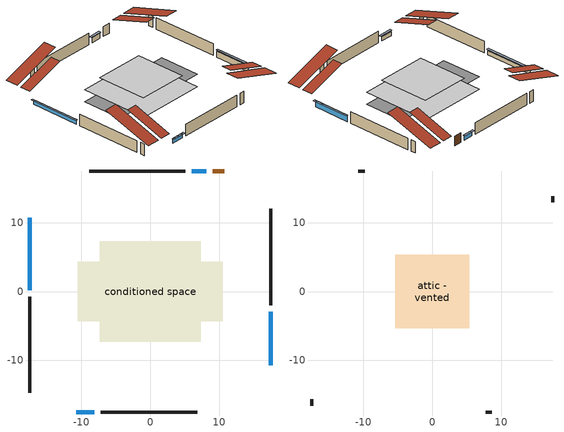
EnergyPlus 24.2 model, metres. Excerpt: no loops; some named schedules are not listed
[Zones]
conditioned space
 floor adiabatic (AdiabaticFloorConstruction): -7.31,-7.31 -7.31,7.31 7.31,7.31 7.31,-7.31 z0
 floor foundation (Slab1 construction): -10.54,-4.35 -10.54,4.35 10.54,4.35 10.54,-4.35 z0
 wall outside (AdiabaticWallConstruction 1): 10.7,17.47 9.07,17.47 z0:2.03
 wall outside (AdiabaticWallConstruction): 17.47,-10.7 17.47,-2.91 z0:1.27; -17.47,10.7 -17.47,0.2 / -10.7,-17.47 -8.1,-17.47 z0:0.85; 8.14,17.47 6.02,17.47 z0:1.04
 wall outside (Wall1 construction): 5.09,17.47 -8.87,17.47 / -7.17,-17.47 6.79,-17.47 / -17.47,-0.73 -17.47,-14.7 / 17.47,-1.98 17.47,11.98 z0:2.44
 window (WindowConstruction): 17.47,-10.7 17.47,-2.91 z0:1.27
 window (WindowConstruction 3): -17.47,10.7 -17.47,0.2 z0:0.85
 window (WindowConstruction 1): 8.14,17.47 6.02,17.47 z0:1.04
 window (WindowConstruction 2): -10.7,-17.47 -8.1,-17.47 z0:0.85
 door (Door): 10.7,17.47 9.07,17.47 z0:2.03
 ceiling adiabatic (AdiabaticFloorConstruction): 7.31,-7.31 7.31,7.31 -7.31,7.31 -7.31,-7.31 z0
 roof outside (Roof2 construction): 11.63,17.47,2.44 11.63,9.22,5.19 13.8,9.22,5.19 13.8,17.47,2.44; -11.63,-17.47,2.44 -11.63,-9.22,5.19 -13.8,-9.22,5.19 -13.8,-17.47,2.44; -17.47,11.63,2.44 -9.22,11.63,5.19 -9.22,13.8,5.19 -17.47,13.8,2.44; 17.47,-11.63,2.44 9.22,-11.63,5.19 9.22,-13.8,5.19 17.47,-13.8,2.44
attic - vented
 floor to conditioned space (Floor1 construction Reversed): -5.33,-5.33 -5.33,5.33 5.33,5.33 5.33,-5.33 z2.44
 wall outside (Wall3 construction): -9.8,17.47 -10.72,17.47 / 7.72,-17.47 8.64,-17.47 / -17.47,-15.63 -17.47,-16.54 / 17.47,12.91 17.47,13.83 z0:2.44
 roof outside (Roof1 construction): 14.73,17.47,2.44 14.73,7.08,5.9 17.47,7.08,5.9 17.47,17.47,2.44; -14.73,-17.47,2.44 -14.73,-7.08,5.9 -17.47,-7.08,5.9 -17.47,-17.47,2.44; -17.47,14.73,2.44 -7.08,14.73,5.9 -7.08,17.47,5.9 -17.47,17.47,2.44; 17.47,-14.73,2.44 7.08,-14.73,5.9 7.08,-17.47,5.9 17.47,-17.47,2.44
shading: 17.47,-2.71 17.47,-10.9 17.88,-10.9 17.88,-2.71 z1.47; -17.47,0 -17.47,10.9 -17.88,10.9 -17.88,0 z1.05; 5.82,17.47 8.34,17.47 8.34,17.88 5.82,17.88 z1.24; -7.9,-17.47 -10.9,-17.47 -10.9,-17.88 -7.9,-17.88 z1.05
[Building]
Building 1: Terrain=Suburbs
[Site:Location]
Winnipeg Intl AP_MB: Latitude {deg}=49.91; Longitude {deg}=-97.24; Time Zone {hr}=-6; Elevation {m}=239; Keep Site Location Information=Yes
[Site:GroundTemperature:Shallow]
-2.46526, -5.11642, -5.32873, -4.07063, 0.979979, 6.00706, 10.3653, 13.1261, 13.3606, 11.1152, 6.8681, 1.99523
[Site:WaterMainsTemperature]
Calculation Method=Schedule; Temperature Schedule=mains temperature schedule
[Material] Roughness=Rough; Thermal Absorptance=0.9
Name | Thickness {m} | Conductivity {W/m-K} | Density {kg/m3} | Specific Heat {J/kg-K} | Solar Absorptance | Visible Absorptance
asphalt or fiberglass shingles | 0.00635 | 0.162714 | 1121.4 | 1465.45 | 0.84 | 0.84
ceiling loosefill ins | 0.423333 | 0.0480833 | 16.02 | 1046.75 | 0.7 | 0.7
ceiling stud and cavity | 0.1397 | 0.0631164 | 65.682 | 1177.47 | 0.7 | 0.7
concrete 4.0 in. | 0.1016 | 1.803125 | 2242.8 | 837.4 | 0.7 | 0.7
door material | 0.04445 | 0.0451087 | 512.64 | 1214.23 | 0.7 | 0.7
exterior vertical ins | 0.0308937 | 0.029427 | 32.04 | 1214.23 | 0.7 | 0.7
floor covering | 0.0127 | 0.0433444 | 54.468 | 1339.84 | 0.6 | 0.6
floor rigid ins; wall rigid ins 1 | 0.512978 | 0.029427 | 32.04 | 1214.23 | 0.7 | 0.7
floor stud and cavity | 0.1397 | 1.75129 | 37.0049 | 1207.88 | 0.7 | 0.7
furniture material conditioned space 1 | 0.1524 | 0.115458 | 640.8 | 1214.23 | 0.6 | 0.6
gypsum board | 0.0127 | 0.160291 | 801 | 837.4 | 0.6 | 0.6
interior vertical ins | 0.025908 | 0.029427 | 32.04 | 1214.23 | 0.7 | 0.7
osb sheathing 0.5 in. | 0.0127 | 0.115458 | 512.64 | 1214.23 | 0.7 | 0.7
osb sheathing 0.75 in. | 0.01905 | 0.115458 | 512.64 | 1214.23 | 0.7 | 0.7
roof rigid ins | 0.103632 | 0.029427 | 32.04 | 1214.23 | 0.7 | 0.7
roof stud and cavity | 0.2032 | 0.092336 | 78.34581 | 1123.46 | 0.7 | 0.7
slab rigid ins | 0.0309699 | 0.029427 | 32.04 | 1214.23 | 0.7 | 0.7
wall rigid ins | 0.051816 | 0.029427 | 32.04 | 1214.23 | 0.7 | 0.7
wall stud and cavity | 0.1397 | 0.206077 | 139.0536 | 1170.24 | 0.7 | 0.7
wall stud and cavity 1 | 0.0889 | 6.1454 | 50.32683 | 1063.81 | 0.6 | 0.6
wall stud and cavity 2 | 0.0889 | 0.380278 | 52.3479 | 1209.89 | 0.7 | 0.7
wall stud and cavity 3 | 0.0889 | 0.391764 | 83.0341 | 1211.67 | 0.7 | 0.7
wood siding | 0.0254 | 0.102417 | 544.68 | 1172.36 | 0.4 | 0.4
wood siding 1 | 0.00254 | 0.102417 | 544.68 | 1172.36 | 0.4 | 0.4
wood siding 2; wood siding 3 | 0.0254 | 0.102417 | 544.68 | 1172.36 | 0.7 | 0.7
[WindowMaterial:SimpleGlazingSystem]
Name | U-Factor {W/m2-K} | Solar Heat Gain Coefficient
WindowMaterial | 2.20931 | 0.6
WindowMaterial 1 | 2.257005 | 0.58
WindowMaterial 2 | 2.31265 | 0.56
WindowMaterial 3 | 2.30924 | 0.56
[Construction]
AdiabaticFloorConstruction: floor stud and cavity, floor rigid ins, osb sheathing 0.75 in., floor covering
AdiabaticWallConstruction: wood siding 2, wall rigid ins 1, wall stud and cavity 2, gypsum board
AdiabaticWallConstruction 1: wood siding 3, wall rigid ins 1, wall stud and cavity 2, gypsum board
Door: door material
Floor1 construction Reversed: gypsum board, ceiling stud and cavity, ceiling loosefill ins
furniture construction conditioned space 1: furniture material conditioned space 1
PartitionWallConstruction: gypsum board, wall stud and cavity 3, gypsum board
Roof1 construction: asphalt or fiberglass shingles
Roof2 construction: asphalt or fiberglass shingles, roof rigid ins, osb sheathing 0.75 in., roof stud and cavity, gypsum board
Slab1 construction: slab rigid ins, concrete 4.0 in.
Wall1 construction: wood siding, wall rigid ins, osb sheathing 0.5 in., wall stud and cavity, gypsum board
Wall3 construction: wood siding 1, wall stud and cavity 1
WindowConstruction: WindowMaterial
WindowConstruction 1: WindowMaterial 1
WindowConstruction 2: WindowMaterial 2
WindowConstruction 3: WindowMaterial 3
[Zone] Multiplier=1; Part of Total Floor Area=Yes
Name | Volume {m3}
attic - vented | 63.9068
conditioned space | 533.9
[Space]
Name | Zone | Volume {m3}
attic - vented 1 | attic - vented | 63.9068
conditioned space 1 | conditioned space | 533.9
[ZoneInfiltration:EffectiveLeakageArea]
infil attic - vented 1: Zone or Space=attic - vented 1; Schedule=Always On Discrete; Effective Air Leakage Area {cm2}=3790.33; Stack Coefficient=0.00041031; Wind Coefficient=1.3686e-05
[ZoneMixing]
whole house fan mix: Zone or Space=attic - vented; Schedule=Always On Continuous; Design Flow Rate Calculation Method=Flow/Zone; Design Flow Rate {m3/s}=0; Source Zone or Space=conditioned space
[SurfaceProperty:ExposedFoundationPerimeter]
Slab1: Exposed Perimeter Calculation Method=TotalExposedPerimeter; Total Exposed Perimeter {m}=59.537
[InternalMass] Zone or ZoneList=conditioned space; Space or SpaceList=conditioned space 1
Name | Construction | Surface Area {m2}
furniture mass conditioned space 1 | furniture construction conditioned space 1 | 158.7
partition wall mass | PartitionWallConstruction | 396.75
[Lights]
interior lighting: Zone or ZoneList or Space or SpaceList=conditioned space 1; Schedule=interior lighting schedule; Design Level Calculation Method=LightingLevel; Lighting Level {W}=343.2; Return Air Fraction=0; Fraction Radiant=0.6; Fraction Visible=0.2; Fraction Replaceable=1
[People]
occupants: Zone or ZoneList or Space or SpaceList=conditioned space 1; Number of People Schedule=occupants schedule; Number of People Calculation Method=People; Number of People=3; Fraction Radiant=0.314171; Sensible Heat Fraction=0.56303; Activity Level Schedule=occupants activity schedule; Carbon Dioxide Generation Rate {m3/s-W}=0; Enable ASHRAE 55 Comfort Warnings=No; Mean Radiant Temperature Calculation Type=EnclosureAveraged
[ElectricEquipment] Zone or ZoneList or Space or SpaceList=conditioned space 1; Design Level Calculation Method=EquipmentLevel
Name | Schedule | Design Level {W} | Fraction Latent | Fraction Radiant | Fraction Lost
clothes dryer | clothes dryer schedule | 140.772 | 0.015 | 0.081 | 0.85
clothes washer | clothes washer schedule | 32.1985 | 0.03 | 0.162 | 0.7
cooking range | cooking range schedule | 215.147 | 0.08 | 0.432 | 0.2
dishwasher | dishwasher schedule | 66.8632 | 0.3 | 0.18 | 0.4
fridge | fridge schedule | 72.9452 | 0 | 0.6 | 0
mech vent house fan | mech vent house fan schedule | 125 | 0 | 0 | 0.5
mech vent house fan cfis | mech vent house fan cfis schedule | 0 | 0 | 0 | 0
misc plug loads | misc plug loads schedule | 494.7 | 0.045 | 0.513 | 0.1
whole house fan | Always On Discrete | 0 | 0 | 0 | 1
[OtherEquipment] Zone or ZoneList or Space or SpaceList=conditioned space 1; Design Level Calculation Method=EquipmentLevel
Name | Fuel Type | Schedule | Design Level {W} | Fraction Latent | Fraction Radiant | Fraction Lost
clothes dryer 1 | Electricity | clothes dryer schedule | 0 | 0.015 | 0.081 | 0.85
cooking range 1 | Electricity | cooking range schedule | 0 | 0.08 | 0.432 | 0.2
general water use latent | None | general water use schedule | 62.594 | 1 | 0 | 0
general water use sensible | None | general water use schedule | -61.6891 | 0 | 0.6 | 0
mech vent house fan latent load | None | Always On Discrete | 0 | 1 | 0 | 0
mech vent house fan sensible load | None | Always On Discrete | 0 | 0 | 0 | 0
water heater energy adjustment1 | Electricity | Always On Discrete | 0.01 | 0 | 0 | 1
[ZoneInfiltration:DesignFlowRate] Zone or ZoneList or Space or SpaceList=conditioned space 1; Schedule=Always On Discrete; Design Flow Rate Calculation Method=Flow/Zone; Design Flow Rate {m3/s}=0
infil flow; natural vent flow; whole house fan flow
[ZoneControl:Thermostat]
conditioned space Thermostat: Zone or ZoneList=conditioned space; Control Type Schedule=conditioned space Thermostat Schedule; Control 1=conditioned space temperature setpoint; Temperature Difference Between Cutout And Setpoint {deltaC}=0
[ZoneHVAC:Baseboard:Convective:Electric]
electric baseboard: Availability Schedule=Always On Discrete; Heating Design Capacity {W}=9832.83; Efficiency=1
[Zone equipment]
conditioned space: electric baseboard
[Foundation:Kiva]
Foundation Kiva 1: Initial Indoor Air Temperature {C}=21; Interior Vertical Insulation Material=interior vertical ins; Interior Vertical Insulation Depth {m}=0.1016; Exterior Vertical Insulation Material=exterior vertical ins; Exterior Vertical Insulation Depth {m}=0.599999; Wall Height Above Grade {m}=0.1016; Wall Depth Below Slab {m}=0.2032
[Foundation:Kiva:Settings]
Soil Conductivity {W/m-K}=0.849921; Soil Density {kg/m3}=1842.3; Soil Specific Heat {J/kg-K}=418.7; Ground Solar Absorptivity=0.9; Ground Thermal Absorptivity=0.9; Ground Surface Roughness {m}=0.03; Far-Field Width {m}=40; Deep-Ground Boundary Condition=ZeroFlux; Deep-Ground Depth {m}=40; Minimum Cell Dimension {m}=0.2; Maximum Cell Growth Coefficient=3; Simulation Timestep=Timestep
[Exterior:Lights]
exterior lighting: Schedule=exterior lighting schedule; Design Level {W}=75.6
[EnergyManagementSystem:GlobalVariable]
infil_program_Qfan
infil_program_Qinf
natural_vent_program_Qnv
natural_vent_program_Qwhf
[EnergyManagementSystem:Sensor]
Name | Output:Variable or Output:Meter Index Key | Output:Variable or Output:Meter
airflow_gain | infil flow | Infiltration Sensible Heat Gain Energy
airflow_gain_1 | natural vent flow | Infiltration Sensible Heat Gain Energy
airflow_gain_2 | whole house fan flow | Infiltration Sensible Heat Gain Energy
airflow_loss | infil flow | Infiltration Sensible Heat Loss Energy
airflow_loss_1 | natural vent flow | Infiltration Sensible Heat Loss Energy
airflow_loss_2 | whole house fan flow | Infiltration Sensible Heat Loss Energy
clg_load_cond |  | Cooling:EnergyTransfer:Zone:CONDITIONED SPACE
clg_sp_s; clg_sp_s_1 | cooling setpoint | Schedule Value
clothes_dryer_exhaust_0_sch_s | clothes dryer exhaust 0 schedule | Schedule Value
conditioned_space_clg_unmet_s | conditioned space | Zone Cooling Setpoint Not Met Time
conditioned_space_htg_unmet_s | conditioned space | Zone Heating Setpoint Not Met Time
cool_season | cooling season schedule | Schedule Value
fridge_tin_s; tin_s; tin_s_1 | conditioned space | Zone Mean Air Temperature
htg_load_cond |  | Heating:EnergyTransfer:Zone:CONDITIONED SPACE
htg_sp_s; htg_sp_s_1 | heating setpoint | Schedule Value
ig_ee_conv | clothes dryer | Electric Equipment Convective Heating Energy
ig_ee_conv_2 | cooking range | Electric Equipment Convective Heating Energy
ig_ee_conv_4 | fridge | Electric Equipment Convective Heating Energy
ig_ee_conv_5 | misc plug loads | Electric Equipment Convective Heating Energy
ig_ee_conv_6 | whole house fan | Electric Equipment Convective Heating Energy
ig_ee_rad | clothes dryer | Electric Equipment Radiant Heating Energy
ig_ee_rad_2 | cooking range | Electric Equipment Radiant Heating Energy
ig_ee_rad_4 | fridge | Electric Equipment Radiant Heating Energy
ig_ee_rad_5 | misc plug loads | Electric Equipment Radiant Heating Energy
ig_ee_rad_6 | whole house fan | Electric Equipment Radiant Heating Energy
ig_lgt_conv | interior lighting | Lights Convective Heating Energy
ig_lgt_rad | interior lighting | Lights Radiant Heating Energy
ig_lgt_vis | interior lighting | Lights Visible Radiation Heating Energy
ig_oe_conv | clothes dryer 1 | Other Equipment Convective Heating Energy
ig_oe_conv_1 | cooking range 1 | Other Equipment Convective Heating Energy
ig_oe_conv_2 | general water use latent | Other Equipment Convective Heating Energy
ig_oe_conv_3 | general water use sensible | Other Equipment Convective Heating Energy
ig_oe_conv_4 | water heater energy adjustment1 | Other Equipment Convective Heating Energy
ig_oe_rad | clothes dryer 1 | Other Equipment Radiant Heating Energy
ig_oe_rad_1 | cooking range 1 | Other Equipment Radiant Heating Energy
ig_oe_rad_2 | general water use latent | Other Equipment Radiant Heating Energy
ig_oe_rad_3 | general water use sensible | Other Equipment Radiant Heating Energy
ig_oe_rad_4 | water heater energy adjustment1 | Other Equipment Radiant Heating Energy
ig_ppl_conv | occupants | People Convective Heating Energy
ig_ppl_rad | occupants | People Radiant Heating Energy
im_conv | furniture mass conditioned space 1 | Surface Inside Face Convection Heat Gain Energy
im_conv_1 | partition wall mass | Surface Inside Face Convection Heat Gain Energy
im_ig | furniture mass conditioned space 1 | Surface Inside Face Internal Gains Radiation Heat Gain Energy
im_ig_1 | partition wall mass | Surface Inside Face Internal Gains Radiation Heat Gain Energy
im_lgt | furniture mass conditioned space 1 | Surface Inside Face Lights Radiation Heat Gain Energy
im_lgt_1 | partition wall mass | Surface Inside Face Lights Radiation Heat Gain Energy
im_sol | furniture mass conditioned space 1 | Surface Inside Face Solar Radiation Heat Gain Energy
im_sol_1 | partition wall mass | Surface Inside Face Solar Radiation Heat Gain Energy
im_surf | furniture mass conditioned space 1 | Surface Inside Face Net Surface Thermal Radiation Heat Gain Energy
im_surf_1 | partition wall mass | Surface Inside Face Net Surface Thermal Radiation Heat Gain Energy
mv_conv | mech vent house fan | Electric Equipment Convective Heating Energy
mv_conv_1 | mech vent house fan cfis | Electric Equipment Convective Heating Energy
mv_conv_2 | mech vent house fan latent load | Other Equipment Convective Heating Energy
mv_conv_3 | mech vent house fan sensible load | Other Equipment Convective Heating Energy
mv_rad | mech vent house fan | Electric Equipment Radiant Heating Energy
mv_rad_1 | mech vent house fan cfis | Electric Equipment Radiant Heating Energy
mv_rad_2 | mech vent house fan latent load | Other Equipment Radiant Heating Energy
mv_rad_3 | mech vent house fan sensible load | Other Equipment Radiant Heating Energy
natural_vent_s | natural vent schedule | Schedule Value
out_pb_s |  | Site Outdoor Air Barometric Pressure
out_wt_s |  | Site Outdoor Air Humidity Ratio
site_vw_s |  | Site Wind Speed
ss_back_out | Window1 | Surface Window Shortwave from Zone Back Out Window Heat Transfer Rate
ss_back_out_1 | Window12 | Surface Window Shortwave from Zone Back Out Window Heat Transfer Rate
ss_back_out_2 | Window7 | Surface Window Shortwave from Zone Back Out Window Heat Transfer Rate
ss_back_out_3 | Window9 | Surface Window Shortwave from Zone Back Out Window Heat Transfer Rate
ss_conv | Door1 | Surface Inside Face Convection Heat Gain Energy
ss_conv_1 | Window1 | Surface Inside Face Convection Heat Gain Energy
ss_conv_2 | Window12 | Surface Inside Face Convection Heat Gain Energy
ss_conv_3 | Window7 | Surface Inside Face Convection Heat Gain Energy
ss_conv_4 | Window9 | Surface Inside Face Convection Heat Gain Energy
ss_ig | Door1 | Surface Inside Face Internal Gains Radiation Heat Gain Energy
ss_ig_1 | Window1 | Surface Inside Face Internal Gains Radiation Heat Gain Energy
ss_ig_2 | Window12 | Surface Inside Face Internal Gains Radiation Heat Gain Energy
ss_ig_3 | Window7 | Surface Inside Face Internal Gains Radiation Heat Gain Energy
ss_ig_4 | Window9 | Surface Inside Face Internal Gains Radiation Heat Gain Energy
ss_lgt | Door1 | Surface Inside Face Lights Radiation Heat Gain Energy
ss_sol | Door1 | Surface Inside Face Solar Radiation Heat Gain Energy
ss_surf | Door1 | Surface Inside Face Net Surface Thermal Radiation Heat Gain Energy
ss_surf_1 | Window1 | Surface Inside Face Net Surface Thermal Radiation Heat Gain Energy
ss_surf_2 | Window12 | Surface Inside Face Net Surface Thermal Radiation Heat Gain Energy
ss_surf_3 | Window7 | Surface Inside Face Net Surface Thermal Radiation Heat Gain Energy
ss_surf_4 | Window9 | Surface Inside Face Net Surface Thermal Radiation Heat Gain Energy
ss_trans_in | Window1 | Surface Window Transmitted Solar Radiation Rate
ss_trans_in_1 | Window12 | Surface Window Transmitted Solar Radiation Rate
ss_trans_in_2 | Window7 | Surface Window Transmitted Solar Radiation Rate
ss_trans_in_3 | Window9 | Surface Window Transmitted Solar Radiation Rate
ss_trans_out | Window1 | Surface Inside Face Initial Transmitted Diffuse Transmitted Out Window Solar Radiation Rate
ss_trans_out_1 | Window12 | Surface Inside Face Initial Transmitted Diffuse Transmitted Out Window Solar Radiation Rate
ss_trans_out_2 | Window7 | Surface Inside Face Initial Transmitted Diffuse Transmitted Out Window Solar Radiation Rate
ss_trans_out_3 | Window9 | Surface Inside Face Initial Transmitted Diffuse Transmitted Out Window Solar Radiation Rate
s_conv | Floor1 | Surface Inside Face Convection Heat Gain Energy
s_conv_1 | inferred conditioned ceiling | Surface Inside Face Convection Heat Gain Energy
s_conv_10 | Wall1:270 | Surface Inside Face Convection Heat Gain Energy
s_conv_11 | Wall1:90 | Surface Inside Face Convection Heat Gain Energy
s_conv_2 | inferred conditioned floor | Surface Inside Face Convection Heat Gain Energy
s_conv_3 | Roof2:0 | Surface Inside Face Convection Heat Gain Energy
s_conv_4 | Roof2:180 | Surface Inside Face Convection Heat Gain Energy
s_conv_5 | Roof2:270 | Surface Inside Face Convection Heat Gain Energy
s_conv_6 | Roof2:90 | Surface Inside Face Convection Heat Gain Energy
s_conv_7 | Slab1 | Surface Inside Face Convection Heat Gain Energy
s_conv_8 | Wall1:0 | Surface Inside Face Convection Heat Gain Energy
s_conv_9 | Wall1:180 | Surface Inside Face Convection Heat Gain Energy
s_ig | Floor1 | Surface Inside Face Internal Gains Radiation Heat Gain Energy
s_ig_1 | inferred conditioned ceiling | Surface Inside Face Internal Gains Radiation Heat Gain Energy
s_ig_10 | Wall1:270 | Surface Inside Face Internal Gains Radiation Heat Gain Energy
s_ig_11 | Wall1:90 | Surface Inside Face Internal Gains Radiation Heat Gain Energy
s_ig_2 | inferred conditioned floor | Surface Inside Face Internal Gains Radiation Heat Gain Energy
s_ig_3 | Roof2:0 | Surface Inside Face Internal Gains Radiation Heat Gain Energy
s_ig_4 | Roof2:180 | Surface Inside Face Internal Gains Radiation Heat Gain Energy
s_ig_5 | Roof2:270 | Surface Inside Face Internal Gains Radiation Heat Gain Energy
s_ig_6 | Roof2:90 | Surface Inside Face Internal Gains Radiation Heat Gain Energy
s_ig_7 | Slab1 | Surface Inside Face Internal Gains Radiation Heat Gain Energy
s_ig_8 | Wall1:0 | Surface Inside Face Internal Gains Radiation Heat Gain Energy
s_ig_9 | Wall1:180 | Surface Inside Face Internal Gains Radiation Heat Gain Energy
s_lgt | Floor1 | Surface Inside Face Lights Radiation Heat Gain Energy
s_lgt_1 | inferred conditioned ceiling | Surface Inside Face Lights Radiation Heat Gain Energy
s_lgt_10 | Wall1:270 | Surface Inside Face Lights Radiation Heat Gain Energy
s_lgt_11 | Wall1:90 | Surface Inside Face Lights Radiation Heat Gain Energy
s_lgt_2 | inferred conditioned floor | Surface Inside Face Lights Radiation Heat Gain Energy
s_lgt_3 | Roof2:0 | Surface Inside Face Lights Radiation Heat Gain Energy
s_lgt_4 | Roof2:180 | Surface Inside Face Lights Radiation Heat Gain Energy
s_lgt_5 | Roof2:270 | Surface Inside Face Lights Radiation Heat Gain Energy
s_lgt_6 | Roof2:90 | Surface Inside Face Lights Radiation Heat Gain Energy
s_lgt_7 | Slab1 | Surface Inside Face Lights Radiation Heat Gain Energy
s_lgt_8 | Wall1:0 | Surface Inside Face Lights Radiation Heat Gain Energy
s_lgt_9 | Wall1:180 | Surface Inside Face Lights Radiation Heat Gain Energy
s_sol | Floor1 | Surface Inside Face Solar Radiation Heat Gain Energy
s_sol_1 | inferred conditioned ceiling | Surface Inside Face Solar Radiation Heat Gain Energy
s_sol_10 | Wall1:270 | Surface Inside Face Solar Radiation Heat Gain Energy
s_sol_11 | Wall1:90 | Surface Inside Face Solar Radiation Heat Gain Energy
s_sol_2 | inferred conditioned floor | Surface Inside Face Solar Radiation Heat Gain Energy
s_sol_3 | Roof2:0 | Surface Inside Face Solar Radiation Heat Gain Energy
s_sol_4 | Roof2:180 | Surface Inside Face Solar Radiation Heat Gain Energy
s_sol_5 | Roof2:270 | Surface Inside Face Solar Radiation Heat Gain Energy
s_sol_6 | Roof2:90 | Surface Inside Face Solar Radiation Heat Gain Energy
s_sol_7 | Slab1 | Surface Inside Face Solar Radiation Heat Gain Energy
s_sol_8 | Wall1:0 | Surface Inside Face Solar Radiation Heat Gain Energy
s_sol_9 | Wall1:180 | Surface Inside Face Solar Radiation Heat Gain Energy
s_surf | Floor1 | Surface Inside Face Net Surface Thermal Radiation Heat Gain Energy
s_surf_1 | inferred conditioned ceiling | Surface Inside Face Net Surface Thermal Radiation Heat Gain Energy
s_surf_10 | Wall1:270 | Surface Inside Face Net Surface Thermal Radiation Heat Gain Energy
s_surf_11 | Wall1:90 | Surface Inside Face Net Surface Thermal Radiation Heat Gain Energy
s_surf_2 | inferred conditioned floor | Surface Inside Face Net Surface Thermal Radiation Heat Gain Energy
s_surf_3 | Roof2:0 | Surface Inside Face Net Surface Thermal Radiation Heat Gain Energy
s_surf_4 | Roof2:180 | Surface Inside Face Net Surface Thermal Radiation Heat Gain Energy
s_surf_5 | Roof2:270 | Surface Inside Face Net Surface Thermal Radiation Heat Gain Energy
s_surf_6 | Roof2:90 | Surface Inside Face Net Surface Thermal Radiation Heat Gain Energy
s_surf_7 | Slab1 | Surface Inside Face Net Surface Thermal Radiation Heat Gain Energy
s_surf_8 | Wall1:0 | Surface Inside Face Net Surface Thermal Radiation Heat Gain Energy
s_surf_9 | Wall1:180 | Surface Inside Face Net Surface Thermal Radiation Heat Gain Energy
tout_s | conditioned space | Zone Outdoor Air Drybulb Temperature
win_s | conditioned space | Zone Air Humidity Ratio
[EnergyManagementSystem:Actuator]
Name | Actuated Component Unique | Actuated Component Type | Actuated Component Control Type
fridge_schedule_act | fridge schedule | Schedule:Constant | Schedule Value
infil_flow_act | infil flow | Zone Infiltration | Air Exchange Flow Rate
mech_vent_house_fan_cfis_act | mech vent house fan cfis | ElectricEquipment | Electricity Rate
mech_vent_house_fan_latent_load_act | mech vent house fan latent load | OtherEquipment | Power Level
mech_vent_house_fan_sensible_load_act | mech vent house fan sensible load | OtherEquipment | Power Level
natural_vent_flow_act | natural vent flow | Zone Infiltration | Air Exchange Flow Rate
water_heater_ec_adj_act | water heater energy adjustment1 | OtherEquipment | Power Level
whole_house_fan_act | whole house fan | ElectricEquipment | Electricity Rate
whole_house_fan_flow_act | whole house fan flow | Zone Infiltration | Air Exchange Flow Rate
whole_house_fan_mix_act | whole house fan mix | ZoneMixing | Air Exchange Flow Rate
